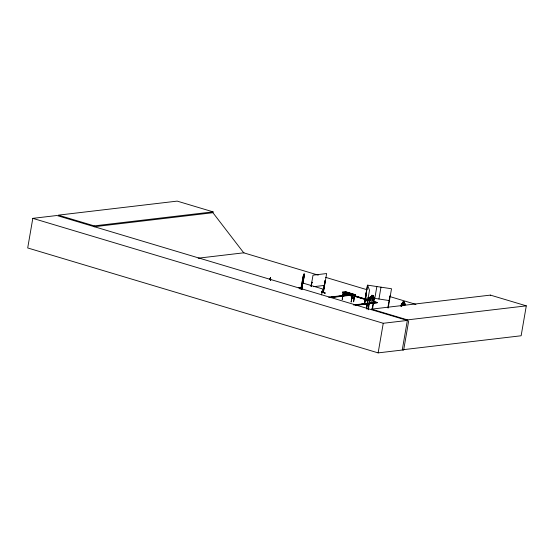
<?xml version="1.0" encoding="UTF-8"?>
<svg xmlns="http://www.w3.org/2000/svg" width="554" height="554" viewBox="0 0 554 554"><rect width="100%" height="100%" fill="white"/><g stroke="black" fill="none" stroke-linecap="round" stroke-linejoin="round"><path stroke-width="0.83" d="M270.629 280.338L270.65 279.708L270.691 280.338M303.357 275.407L303.537 274.978L304.208 275.795L303.211 281.633L302.532 280.816M304.222 275.753L303.003 283.184M348.882 293.668L348.695 293.703M348.404 292.803L347.358 292.401L348.466 292.741M347.6 292.574L348.431 292.699M347.704 292.574L348.085 292.713M348.888 293.648L344.927 294.943M347.656 293.689L348.362 293.62L347.316 293.537M348.611 293.53L347.406 293.606A3.823 0.72 9.8 0 1 347.76 293.599L348.542 293.758M32.811 218.352L383.25 323.28L407.349 320.441L56.91 215.506L32.811 218.352L27.7 247.957L378.14 352.884L402.239 350.045L407.446 319.88L526.3 305.85L521.134 335.766L402.28 349.796M212.916 212.715L213.061 211.857L94.208 225.887L94.062 226.745L212.916 212.715L243.718 252.818L318.238 275.13M270.636 279.749L270.49 277.699L270.006 278.994M270.49 277.699L270.013 279.541M298.848 287.817L302.56 288.225L298.883 287.581M303.128 276.349L300.967 288.108L301.736 288.987M301.674 288.918L302.699 282.997L322.615 288.959L321.59 294.88M304.035 275.532L304.284 274.071L301.833 289.098M301.771 289.07L303.682 275.747L303.467 278.773M302.269 287.415L301.985 289.119L301.972 288.572M311.078 285.573L311.874 282.284L311.3 286.397M311.071 286.425L313.017 275.158L326.638 273.544L323.363 292.602L322.968 292.574L325.039 280.733L325.399 280.739L325.039 280.733M311.168 286.363L311.874 282.284M325.267 280.705L323.12 292.623L325.17 280.774M342.282 299.375L343.148 292.754M344.02 292.304L354.034 294.963L353.951 295.455L352.517 295.026M345.121 295.012L345.121 295.587L345.059 295.185M347.704 293.613L348.362 293.433M348.902 293.648A3.352 0.63 9.8 0 1 347.974 293.357L349.595 293.973L347.933 293.35M349.491 293.994L347.94 293.551A3.352 0.63 9.8 0 0 348.875 293.849L348.563 293.862M350.73 293.433L347.351 293.668M350.938 295.234L351.007 294.86M352.448 295.483L351.139 302.082L352.136 295.427L342.497 292.533M351.755 298.509L354.241 297.907L352.289 296.902L354.345 297.761L354.144 298.287L351.776 298.509L354.144 298.287M351.901 298.551L354.207 297.92M351.942 297.976L352.171 297.048M353.383 301.736L354.823 295.192L353.687 301.791M362.171 303.682L366.679 304.361M363.923 303.634L364.331 304.645L363.701 303.64L364.331 304.645L367.593 285.227L369.504 290.227L366.429 308.017M364.207 304.201L367.461 285.13L391.519 288.759L388.202 307.83M364.283 304.257L366.236 292.353L366.644 292.415M366.485 293.198L364.504 304.381L366.506 292.45M366.443 308.855L368.382 297.359L366.485 308.848M368.015 308.834L370.044 296.902L371.609 296.667M368.271 309.762L370.335 297.893L369.934 297.817M373.271 295.531L373.015 296.999L373.673 297.616L373.202 300.33L372.267 301.362L370.889 301.099L370.356 299.79L370.827 297.069L371.644 296.729L371.859 295.213L373.334 295.49L373.071 296.958L374.082 297.138L374.456 297.761L372.413 309.665M371.478 309.7L371.575 309.139L490.429 295.109L526.3 305.85M372.011 309.589L373.929 298.571L374.331 298.648M374.414 297.761L373.077 303.024L369.615 302.366L369.373 300.815M376.852 286.543L374.809 298.384L389.476 300.6M355.772 305.358L377.059 302.844L377.129 302.477L373.992 301.535M378.943 299.008L380.986 287.166M378.14 352.884L383.25 323.28M387.89 307.782L389.871 295.891L390.293 295.988M388.292 307.837L388.368 307.401M401.041 306.348L401.421 303.751C402.938 303.841 403.333 300.233 402.744 303.28L402.059 303.786L401.705 305.829M401.138 306.39L401.338 304.658L401.761 304.707L401.47 306.397M401.373 306.355L401.761 304.707M402.308 305.843L402.661 303.807L403.783 303.834L403.547 305.192M403.894 303.357L404.122 301.888M404.15 305.206L404.171 301.84L402.966 301.812M404.718 305.42L404.988 303.869L404.739 303.322L403.914 303.301M404.745 305.434L405.057 303.862M408.714 320.801L403.637 350.163L402.377 349.782M490.332 295.67L490.429 295.109M362.136 303.862L366.644 304.534M352.012 297.886L352.309 296.93M303.599 278.939L303.267 279.936L303.544 275.58L304.014 273.745L304.271 274.112M348.452 293.662L348.334 293.613M347.427 293.585L348.404 293.53M270.013 278.939C269.556 279.874 270.359 278.101 270.684 279.756M303.405 275.414L303.585 274.985M347.988 293.398L347.794 293.405A3.823 0.72 9.8 0 0 347.379 293.391L347.268 294.167L348.972 293.966M347.358 293.391L347.746 293.572M364.338 304.416L364.698 303.959M368.368 309.298L367.988 309.271M352.254 297.131L350.156 294.68M401.969 303.308L401.421 303.751M345.052 294.922L342.725 295.199L345.094 294.894M344.983 294.742L344.948 295.13L344.886 294.666L345.876 294.444M347.517 293.98L345.828 294.451M342.538 292.644L369.414 300.767M348.695 293.828L348.279 293.758M311.999 282.325L311.646 282.311M198.173 258.192L243.995 252.783M313.522 286.695L324.596 285.386M328.64 297.2L349.927 294.686M329.367 297.415L350.647 294.901M331.126 297.269L350.71 294.957L369.913 300.704M331.001 297.588L351.437 295.171M353.41 304.97L376.401 302.255L376.339 302.629L356.755 304.942M354.989 305.088L377.129 302.477M364.297 303.737L364.705 303.834L364.31 303.779M323.245 292.187L323.169 292.187M345.474 292.138L346.084 292.214M348.002 293.433L348.334 293.488M302.062 288.682L301.141 287.893M347.774 293.488L348.203 293.475M401.941 303.294L404.766 303.336M343.335 292.789L342.199 299.389M387.869 307.74C387.627 307.068 388.832 307.491 387.966 307.352M303.35 275.38L301.189 288.122M270.463 279.479L270.546 280.179M299.728 288.572L301.958 288.89M299.7 288.766L301.182 288.953M367.981 297.353L370.543 297.74M352.129 295.434L355.509 295.088L350.703 293.599M370.661 296.549L374.054 297.186M369.809 298.281L374.227 299.118M301.909 288.662L301.3 287.914M351.88 295.545L355.287 295.144M321.479 291.757L325.191 293.121L321.438 292.006M321.465 291.937L325.219 293.059M213.061 211.857L177.19 201.116L58.336 215.146L94.208 225.887M325.69 277.36L367.087 289.756M389.441 296.452L415.943 304.388M346.852 292.443L349.934 293.364M346.825 292.609L349.131 293.301M353.106 295.282L369.975 300.337M352.614 295.344L369.476 300.393M373.493 301.598L375.903 302.318L375.841 302.685L373.431 301.965M373.929 301.909L377.059 302.844M371.575 309.139L407.446 319.88M404.926 304.748L404.69 304.783M349.927 294.631L352.268 297.131M349.823 294.645L351.492 296.348M304.181 274.299L304.098 274.784M344.997 294.742L345.135 295.081L344.9 294.666M365.55 297.069L367.454 302.068M302.678 279.292L302.567 280.857L302.678 279.292M342.794 295.434L342.878 295.843L342.808 295.434M343.909 295.303L343.999 295.718L343.909 295.303M352.933 298.004L353.03 298.419L352.933 298.004M371.561 297.214L371.09 299.929L372.468 300.192L372.939 297.477L371.561 297.214M372.101 295.559L372.018 296.044L372.904 296.21L372.987 295.725L372.101 295.559M403.153 302.11L403.07 302.595L403.79 302.616L403.88 302.131L403.153 302.11M342.566 292.159L352.185 295.102L355.564 294.763L345.925 291.833L342.566 292.159M342.538 292.325L352.157 295.268L355.536 294.922L345.897 292L342.538 292.325"/></g></svg>
